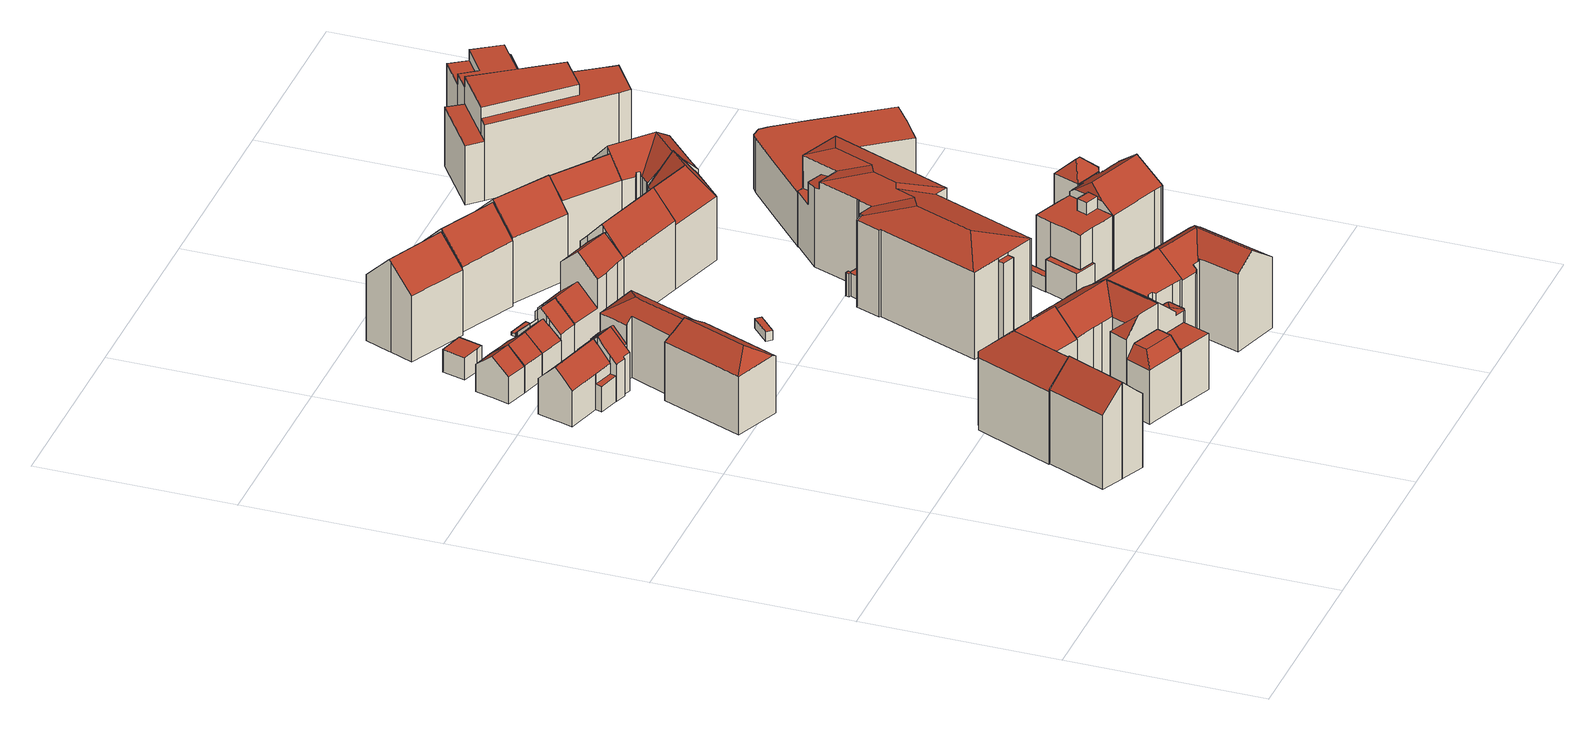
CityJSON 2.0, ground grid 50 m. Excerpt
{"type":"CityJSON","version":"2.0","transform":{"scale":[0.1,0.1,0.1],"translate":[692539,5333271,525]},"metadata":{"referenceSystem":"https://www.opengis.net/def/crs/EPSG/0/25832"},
"CityObjects":{
"building1":{"type":"Building","attributes":{"Gemeindeschluessel":"09162000","HoeheDach":"556.549","HoeheGrund":"530.590","Methode":"1000","NiedrigsteTraufeDesGebaeudes":"550.498","Geometrietyp2DReferenz":"3000","function":"31001_9998","roofType":"3100","measuredHeight":25.96,"storeysAboveGround":5},"geometry":[{"type":"MultiSurface","lod":"2","boundaries":[[[0,1,2,3,4,5]],[[6,7,8,9]],[[7,10,0,5,8]],[[11,2,1,12]],[[13,12,1,0,10]],[[9,8,5,4]],[[14,11,12,13,10,15]],[[11,14,15,6,9,4,3,2]],[[15,10,7,6]]],"semantics":{"surfaces":[{"type":"WallSurface"},{"type":"RoofSurface"},{"type":"GroundSurface"}],"values":[0,0,1,0,1,0,0,2,0]}}]},
"building2":{"type":"Building","attributes":{"Gemeindeschluessel":"09162000","HoeheDach":"555.993","HoeheGrund":"530.380","Methode":"1000","NiedrigsteTraufeDesGebaeudes":"549.804","Geometrietyp2DReferenz":"3000","function":"31001_9998","roofType":"3100","measuredHeight":25.61,"storeysAboveGround":5},"geometry":[{"type":"MultiSurface","lod":"2","boundaries":[[[16,17,18,19,20,21,22,23,24,25,26,27,28,29,30]],[[31,17,16,30,32,33]],[[34,35,31,33,36,37]],[[22,21,38,39,40,23]],[[41,42,43,28,27,26]],[[37,36,33,32,44,43,42]],[[40,45,46,25,24,23]],[[21,20,19,47,48,38]],[[39,49,37,42,41,46,45,40]],[[25,46,41,26]],[[44,32,30,29,28,43]],[[38,48,47,34,37,49,39]],[[18,17,31,35,34,47,19]]],"semantics":{"surfaces":[{"type":"GroundSurface"},{"type":"WallSurface"},{"type":"RoofSurface"}],"values":[0,1,2,1,1,2,1,1,2,1,1,2,1]}}]},
"building3":{"type":"Building","attributes":{"Gemeindeschluessel":"09162000","HoeheDach":"544.300","HoeheGrund":"530.040","Methode":"2000","NiedrigsteTraufeDesGebaeudes":"536.771","Geometrietyp2DReferenz":"3000","function":"31001_1000","roofType":"3100","measuredHeight":14.26,"storeysAboveGround":3},"geometry":[{"type":"MultiSurface","lod":"2","boundaries":[[[50,51,52,53,54,55]],[[55,54,56,57,58,59,60]],[[61,62,60,59,63,64,65,66]],[[67,68,69,70,50,55,60,62,61]],[[71,72,68,67,73,74]],[[75,57,56,76]],[[58,57,75,77,63,59]],[[78,79,72,71]],[[51,50,70,80]],[[73,67,61,66]],[[69,79,78,81,80,70]],[[79,69,68,72]],[[76,56,54,53]],[[81,78,71,74]],[[53,52,51,80,81,74,73,66,65,64,63,77,75,76]]],"semantics":{"surfaces":[{"type":"WallSurface"},{"type":"RoofSurface"},{"type":"GroundSurface"}],"values":[0,1,0,1,0,0,0,1,0,0,0,0,0,0,2]}}]},
"building4":{"type":"Building","attributes":{"Gemeindeschluessel":"09162000","HoeheDach":"549.820","HoeheGrund":"530.225","Methode":"2000","NiedrigsteTraufeDesGebaeudes":"545.627","Geometrietyp2DReferenz":"3000","function":"31001_1000","roofType":"3200","measuredHeight":19.59,"storeysAboveGround":5},"geometry":[{"type":"MultiSurface","lod":"2","boundaries":[[[82,83,84,85]],[[86,87,88,89]],[[85,84,90,91]],[[92,93,86,89,82,85,91]],[[94,95,96,97]],[[92,91,90,94,97]],[[93,92,97,96,98]],[[82,89,88,99,83]],[[95,99,88,87,98,96]],[[93,98,87,86]],[[94,90,84,83,99,95]]],"semantics":{"surfaces":[{"type":"WallSurface"},{"type":"GroundSurface"},{"type":"RoofSurface"}],"values":[0,0,0,1,2,0,0,0,2,0,2]}}]},
"building5":{"type":"Building","attributes":{"Gemeindeschluessel":"09162000","HoeheDach":"548.140","HoeheGrund":"530.400","Methode":"2000","NiedrigsteTraufeDesGebaeudes":"544.934","Geometrietyp2DReferenz":"3000","function":"31001_9998","roofType":"1000","measuredHeight":17.74},"geometry":[{"type":"MultiSurface","lod":"2","boundaries":[[[100,101,102,103,104,105,106,107]],[[102,101,108,109,110,103]],[[111,112,113,114,110]],[[108,101,100,107,115,116]],[[112,115,107,106,105,113]],[[109,108,116,111,110]],[[116,115,112,111]],[[110,114,113,105,104,103]]],"semantics":{"surfaces":[{"type":"GroundSurface"},{"type":"WallSurface"},{"type":"RoofSurface"}],"values":[0,1,2,1,1,2,2,1]}}]},
"building6":{"type":"Building","attributes":{"Gemeindeschluessel":"09162000","HoeheDach":"541.070","HoeheGrund":"530.020","Methode":"2000","NiedrigsteTraufeDesGebaeudes":"537.137","Geometrietyp2DReferenz":"3000","function":"31001_1000","roofType":"3100","measuredHeight":11.05,"storeysAboveGround":2},"geometry":[{"type":"MultiSurface","lod":"2","boundaries":[[[117,118,119,120,121,122]],[[122,121,123,124,125,126]],[[119,118,127,128,129,130,131,120]],[[117,122,126,132]],[[123,121,120,131,130,124]],[[118,117,132,127]],[[132,126,125,124,130,129,128,127]]],"semantics":{"surfaces":[{"type":"WallSurface"},{"type":"RoofSurface"},{"type":"GroundSurface"}],"values":[0,1,2,1,0,0,0]}}]},
"building7":{"type":"Building","attributes":{"Gemeindeschluessel":"09162000","HoeheDach":"545.182","HoeheGrund":"530.040","Methode":"1000","NiedrigsteTraufeDesGebaeudes":"539.840","Geometrietyp2DReferenz":"3000","function":"31001_1000","roofType":"3100","measuredHeight":15.14,"storeysAboveGround":3},"geometry":[{"type":"MultiSurface","lod":"2","boundaries":[[[133,134,135,136,137,138,139,140,141,142,143]],[[137,144,145,146,147,138]],[[51,148,54,53]],[[81,142,141,80]],[[138,147,149,150,54,148,139]],[[141,140,139,148,51,151,152,80]],[[153,136,135,154]],[[155,143,142,81]],[[53,54,150,76]],[[156,157,134,133,143,155]],[[146,145,144,153,154,157,156,155,81,80,152,151,51,53,76,158]],[[158,149,147,146]],[[154,135,134,157]],[[144,137,136,153]],[[76,150,149,158]]],"semantics":{"surfaces":[{"type":"RoofSurface"},{"type":"WallSurface"},{"type":"GroundSurface"}],"values":[0,1,1,1,0,1,1,1,1,1,2,1,1,1,1]}}]},
"building8":{"type":"Building","attributes":{"Gemeindeschluessel":"09162000","HoeheDach":"541.070","HoeheGrund":"530.030","Methode":"2000","NiedrigsteTraufeDesGebaeudes":"537.039","Geometrietyp2DReferenz":"3000","function":"31001_1000","roofType":"3100","measuredHeight":11.04,"storeysAboveGround":2},"geometry":[{"type":"MultiSurface","lod":"2","boundaries":[[[159,160,161,162]],[[163,164,122,121,120,119,165,118]],[[166,167,168,169,170,171,121,122]],[[172,173,174,175,159,162,176,118,165,119,120,177,178]],[[179,161,160,166,122,164,163]],[[171,170,178,177,120,121]],[[173,168,167,174]],[[173,172,178,170,169,168]],[[160,159,175,174,167,166]],[[176,162,161,179,163,118]]],"semantics":{"surfaces":[{"type":"WallSurface"},{"type":"RoofSurface"},{"type":"GroundSurface"}],"values":[0,0,1,2,1,0,0,0,0,0]}}]},
"building9":{"type":"Building","attributes":{"Gemeindeschluessel":"09162000","HoeheDach":"545.577","HoeheGrund":"530.600","Methode":"1000","NiedrigsteTraufeDesGebaeudes":"545.577","Geometrietyp2DReferenz":"3000","function":"31001_9998","roofType":"1000","measuredHeight":14.98},"geometry":[{"type":"MultiSurface","lod":"2","boundaries":[[[180,181,182,183,184]],[[185,186,187,188,189]],[[188,181,180,189]],[[189,180,184,185]],[[187,182,181,188]],[[185,184,183,186]],[[186,183,182,187]]],"semantics":{"surfaces":[{"type":"RoofSurface"},{"type":"GroundSurface"},{"type":"WallSurface"}],"values":[0,1,2,2,2,2,2]}}]},
"building10":{"type":"Building","attributes":{"Gemeindeschluessel":"09162000","HoeheDach":"554.992","HoeheGrund":"530.260","Methode":"2000","NiedrigsteTraufeDesGebaeudes":"550.199","Geometrietyp2DReferenz":"3000","function":"31001_9998","roofType":"3100","measuredHeight":24.73,"storeysAboveGround":5},"geometry":[{"type":"MultiSurface","lod":"2","boundaries":[[[190,191,192,193,194,195]],[[196,197,198,199,200,201,202,203,204,205,206,207,208,209,210,211,191,190,195,212,213,214,215,216,217,218,219,220,221]],[[211,210,222,223,192,191]],[[221,224,225,196]],[[226,227,228,229,230,231,232,233]],[[234,235,236,237,225,224,238,239,240,241,242,243,244,245]],[[194,193,192,223,222,246,237,236,235,234,245,247]],[[195,194,247,212]],[[200,199,198,197,196,225,237,248,249,250]],[[226,233,251]],[[232,231,208,207,206,233]],[[204,203,202,201,229,228,227,226,251,205]],[[239,238,224,221,220,219,218,240]],[[241,240,218,217,216,242]],[[215,243,242,216]],[[205,251,233,206]],[[214,244,243,215]],[[247,245,244,214,213,212]],[[229,250,249,248,237,246,230]],[[200,250,229,201]],[[231,230,246,222,210,209,208]]],"semantics":{"surfaces":[{"type":"WallSurface"},{"type":"GroundSurface"},{"type":"RoofSurface"}],"values":[0,1,0,0,2,2,2,0,0,2,0,0,0,0,0,0,0,0,2,0,0]}}]},
"building11":{"type":"Building","attributes":{"Gemeindeschluessel":"09162000","HoeheDach":"541.070","HoeheGrund":"529.970","Methode":"2000","NiedrigsteTraufeDesGebaeudes":"537.103","Geometrietyp2DReferenz":"3000","function":"31001_9998","roofType":"3100","measuredHeight":11.1,"storeysAboveGround":2},"geometry":[{"type":"MultiSurface","lod":"2","boundaries":[[[252,253,254,255,167,166]],[[256,257,258,259,253,252]],[[162,161,160,159]],[[257,256,260,261]],[[258,257,261,262,162,159,175,174,173,263,259]],[[263,254,253,259]],[[264,260,256,252,166,160,161]],[[174,167,255,173]],[[173,255,254,263]],[[262,264,161,162]],[[261,260,264,262]],[[160,166,167,174,175,159]]],"semantics":{"surfaces":[{"type":"RoofSurface"},{"type":"WallSurface"},{"type":"GroundSurface"}],"values":[0,1,1,1,2,1,0,1,1,1,1,1]}}]},
"building12":{"type":"Building","attributes":{"Gemeindeschluessel":"09162000","HoeheDach":"548.770","HoeheGrund":"529.950","Methode":"2000","NiedrigsteTraufeDesGebaeudes":"540.095","Geometrietyp2DReferenz":"3000","function":"31001_1000","roofType":"3200","measuredHeight":18.82,"storeysAboveGround":5},"geometry":[{"type":"MultiSurface","lod":"2","boundaries":[[[265,266,267,268]],[[269,270,271,272]],[[144,273,274,146]],[[271,270,275,276,277,278,279]],[[280,272,271,279,266,265]],[[281,282,283,284,285,273,144]],[[286,276,287,288,289,290,291,292,293]],[[267,294,295,296,297,268]],[[266,279,278,277,286,293,298,284,283,295,294,267]],[[277,276,286]],[[274,299,300,158,301,146]],[[158,300,291,290]],[[269,302,287,276,275,270]],[[296,295,283,282]],[[303,292,291,300,299]],[[284,298,293,292,303,285]],[[285,303,299,274,273]],[[302,269,272,280,265,268,297,296,282,281,144,146,301,158,290,289,288,287]]],"semantics":{"surfaces":[{"type":"WallSurface"},{"type":"RoofSurface"},{"type":"GroundSurface"}],"values":[0,0,0,1,0,0,0,0,1,1,0,0,0,0,1,0,1,2]}}]},
"building13":{"type":"Building","attributes":{"Gemeindeschluessel":"09162000","HoeheDach":"540.515","HoeheGrund":"529.990","Methode":"1000","NiedrigsteTraufeDesGebaeudes":"536.098","Geometrietyp2DReferenz":"3000","function":"31001_2000","roofType":"2100","measuredHeight":10.53},"geometry":[{"type":"MultiSurface","lod":"2","boundaries":[[[304,305,306,307,308,309]],[[263,310,311,312,313,259]],[[263,309,308,310]],[[311,307,306,312]],[[259,304,309,263]],[[310,308,307,311]],[[312,306,305,313]],[[313,305,304,259]]],"semantics":{"surfaces":[{"type":"RoofSurface"},{"type":"GroundSurface"},{"type":"WallSurface"}],"values":[0,1,2,2,2,2,2,2]}}]},
"building14":{"type":"Building","attributes":{"Gemeindeschluessel":"09162000","HoeheDach":"543.777","HoeheGrund":"529.850","Methode":"2000","NiedrigsteTraufeDesGebaeudes":"538.642","Geometrietyp2DReferenz":"3000","function":"31001_1000","roofType":"3100","measuredHeight":13.93,"storeysAboveGround":3},"geometry":[{"type":"MultiSurface","lod":"2","boundaries":[[[314,315,316,317,318,319]],[[320,321,316,315]],[[322,323,320,315,314,319,324,325,326,327,328,329,330]],[[325,331,332,326]],[[332,333,334,328,327,326]],[[323,335,321,320]],[[336,334,333]],[[317,316,321,335,337,333,332,331,338,318]],[[328,334,336,329]],[[318,338,331,325,324,319]],[[335,323,322,330,339,337]],[[337,339,336,333]],[[339,330,329,336]]],"semantics":{"surfaces":[{"type":"WallSurface"},{"type":"GroundSurface"},{"type":"RoofSurface"}],"values":[0,0,1,0,0,0,2,2,0,0,0,2,0]}}]},
"building15":{"type":"Building","attributes":{"Gemeindeschluessel":"09162000","HoeheDach":"531.803","HoeheGrund":"525.803","Methode":"3220","NiedrigsteTraufeDesGebaeudes":"531.803","Geometrietyp2DReferenz":"3000","function":"31001_2000","roofType":"9999","measuredHeight":6},"geometry":[{"type":"MultiSurface","lod":"2","boundaries":[[[340,341,342,343]],[[344,341,340,345,346]],[[341,344,347,342]],[[345,340,343,348]],[[344,346,349,347]],[[346,345,348,349]],[[349,348,343,342,347]]],"semantics":{"surfaces":[{"type":"WallSurface"},{"type":"RoofSurface"},{"type":"GroundSurface"}],"values":[0,1,0,0,0,0,2]}}]},
"building16":{"type":"Building","attributes":{"Gemeindeschluessel":"09162000","HoeheDach":"555.292","HoeheGrund":"530.180","Methode":"2000","NiedrigsteTraufeDesGebaeudes":"548.618","Geometrietyp2DReferenz":"3000","function":"31001_9998","roofType":"3100","measuredHeight":25.11,"storeysAboveGround":5},"geometry":[{"type":"MultiSurface","lod":"2","boundaries":[[[350,351,352,353]],[[354,355,356,357]],[[358,359,360,361]],[[362,363,364,365]],[[366,367,368,369]],[[370,371,372,373,369,368]],[[374,375,376,377,378]],[[364,363,351,350,379,380,381,371,370,382]],[[383,384,385,386]],[[387,380,379,388]],[[373,372,358,361]],[[385,384,389,390,391,392]],[[366,386,385,392,393,367]],[[383,394,395,389,384]],[[387,396,397,381,380]],[[387,388,353,352,362,365,357,356,375,374,394,383,386,366,369,373,361,360,398,396]],[[398,399,397,396]],[[374,378,395,394]],[[352,351,363,362]],[[388,379,350,353]],[[389,395,378,377,390]],[[358,372,371,381,397,399,359]],[[364,382,354,357,365]],[[400,355,354,382,370,368,367,393]],[[360,359,399,398]],[[375,356,355,400,401,376]],[[390,377,376,401,391]],[[400,393,392,391,401]]],"semantics":{"surfaces":[{"type":"WallSurface"},{"type":"RoofSurface"},{"type":"GroundSurface"}],"values":[0,0,0,0,0,0,0,1,0,0,0,1,0,0,0,2,0,0,0,0,1,1,0,1,0,0,1,0]}}]},
"building17":{"type":"Building","attributes":{"Gemeindeschluessel":"09162000","HoeheDach":"529.850","HoeheGrund":"529.062","Methode":"2000","NiedrigsteTraufeDesGebaeudes":"529.850","Geometrietyp2DReferenz":"3000","function":"31001_2000","roofType":"1000","measuredHeight":0.788},"geometry":[{"type":"MultiSurface","lod":"2","boundaries":[[[402,403,404,405]],[[406,407,408,409]],[[409,402,405,410,406]],[[403,402,409,408]],[[405,404,411,410]],[[403,408,407,411,404]],[[410,411,407,406]]],"semantics":{"surfaces":[{"type":"WallSurface"},{"type":"GroundSurface"},{"type":"RoofSurface"}],"values":[0,0,1,0,0,2,0]}}]},
"building18":{"type":"Building","attributes":{"Gemeindeschluessel":"09162000","HoeheDach":"551.830","HoeheGrund":"529.720","Methode":"2000","NiedrigsteTraufeDesGebaeudes":"538.779","Geometrietyp2DReferenz":"3000","function":"31001_1000","roofType":"3100","measuredHeight":22.11,"storeysAboveGround":6},"geometry":[{"type":"MultiSurface","lod":"2","boundaries":[[[412,413,414,415,416,417,418,419,420,421,422,423,424,425,426,427,428,429,430,431,432]],[[433,434,435,428,427,426]],[[436,437,438,439,440,441]],[[431,442,443,432]],[[420,444,445,421]],[[418,417,446,436,441,447,419]],[[416,448,446,417]],[[414,449,450,415]],[[445,451,452,423,422,421]],[[449,414,413,412,453,454]],[[432,443,453,412]],[[425,424,455,456,433,426]],[[454,453,443,442,438,437]],[[428,435,457,429]],[[439,438,442,431,430,429,457]],[[446,448,450,449,454,437,436]],[[415,450,448,416]],[[419,447,444,420]],[[423,452,455,424]],[[440,439,457,435,434,433,456,455,452,451]],[[441,440,451,445,444,447]]],"semantics":{"surfaces":[{"type":"GroundSurface"},{"type":"WallSurface"},{"type":"RoofSurface"}],"values":[0,1,1,1,1,1,1,1,1,1,1,1,2,1,1,2,1,1,1,2,2]}}]},
"building19":{"type":"Building","attributes":{"Gemeindeschluessel":"09162000","HoeheDach":"532.720","HoeheGrund":"530.150","Methode":"3100","NiedrigsteTraufeDesGebaeudes":"532.720","Geometrietyp2DReferenz":"3000","function":"31001_2000","roofType":"1000","measuredHeight":2.57},"geometry":[{"type":"MultiSurface","lod":"2","boundaries":[[[458,459,460,461]],[[459,462,463,460]],[[461,460,463,464]],[[462,465,464,463]],[[465,458,461,464]],[[465,462,459,458]]],"semantics":{"surfaces":[{"type":"WallSurface"},{"type":"GroundSurface"},{"type":"RoofSurface"}],"values":[0,0,1,0,0,2]}}]},
"building20":{"type":"Building","attributes":{"Gemeindeschluessel":"09162000","HoeheDach":"549.935","HoeheGrund":"525.200","Methode":"1000","NiedrigsteTraufeDesGebaeudes":"542.814","Geometrietyp2DReferenz":"3000","function":"31001_1000","roofType":"3100","measuredHeight":24.73,"storeysAboveGround":5},"geometry":[{"type":"MultiSurface","lod":"2","boundaries":[[[466,467,468,469,470,471]],[[470,469,472,473,474,475]],[[476,477,478,479,480,481]],[[482,467,466,483]],[[483,466,471,484]],[[467,482,485,486,478,477,487,468]],[[486,485,482,483,484,475,474,473,480,479,478]],[[473,472,481,480]],[[484,471,470,475]],[[468,487,477,476,481,472,469]]],"semantics":{"surfaces":[{"type":"RoofSurface"},{"type":"WallSurface"},{"type":"GroundSurface"}],"values":[0,1,1,1,1,1,2,1,1,0]}}]},
"building21":{"type":"Building","attributes":{"Gemeindeschluessel":"09162000","HoeheDach":"554.817","HoeheGrund":"530.210","Methode":"1000","NiedrigsteTraufeDesGebaeudes":"549.183","Geometrietyp2DReferenz":"3000","function":"31001_9998","roofType":"3100","measuredHeight":24.61,"storeysAboveGround":5},"geometry":[{"type":"MultiSurface","lod":"2","boundaries":[[[488,489,490,387]],[[491,492,493,494,495,496,497]],[[490,498,499,396,500,387]],[[501,502,503,504,505,506,507,508,509,488,387,500,396,510,511,512,513,514]],[[515,513,512,511,516,517]],[[518,516,511,510,396,499]],[[508,519,520,509]],[[503,502,521,491,497,504]],[[497,496,495,506,505,504]],[[513,515,522,514]],[[507,506,495,494,519,508]],[[489,520,519,494,493,523,498,490]],[[488,509,520,489]],[[523,493,517,516,518,499,498]],[[502,501,514,522,524,521]],[[521,524,522,515,517,493,492,491]]],"semantics":{"surfaces":[{"type":"WallSurface"},{"type":"RoofSurface"},{"type":"GroundSurface"}],"values":[0,1,0,2,0,0,0,0,0,0,0,1,0,1,0,1]}}]},
"building22":{"type":"Building","attributes":{"Gemeindeschluessel":"09162000","HoeheDach":"550.740","HoeheGrund":"526.070","Methode":"1000","NiedrigsteTraufeDesGebaeudes":"543.568","Geometrietyp2DReferenz":"3000","function":"31001_1000","roofType":"3100","measuredHeight":24.67,"storeysAboveGround":5},"geometry":[{"type":"MultiSurface","lod":"2","boundaries":[[[525,526,527,528,529,530]],[[529,528,531,532,533,534]],[[535,526,525,536]],[[537,530,529,534]],[[536,525,530,537]],[[538,539,540,541,532,531]],[[542,543,535,536,537,534,533,532,541,540]],[[527,544,539,538,531,528]],[[526,535,543,542,540,539,544,527]]],"semantics":{"surfaces":[{"type":"RoofSurface"},{"type":"WallSurface"},{"type":"GroundSurface"}],"values":[0,1,1,1,1,1,2,0,1]}}]},
"building23":{"type":"Building","attributes":{"Gemeindeschluessel":"09162000","HoeheDach":"553.740","HoeheGrund":"528.530","Methode":"1000","NiedrigsteTraufeDesGebaeudes":"546.911","Geometrietyp2DReferenz":"3000","function":"31001_1000","roofType":"3100","measuredHeight":25.21,"storeysAboveGround":5},"geometry":[{"type":"MultiSurface","lod":"2","boundaries":[[[545,546,547,548,549,550]],[[551,552,553,554]],[[546,553,552,555,547]],[[556,545,550,557]],[[558,556,557,559,560,561,562,551,554]],[[545,556,558,554,553,546]],[[557,550,549,559]],[[559,549,548,560]],[[548,547,555,562,561,560]],[[562,555,552,551]]],"semantics":{"surfaces":[{"type":"RoofSurface"},{"type":"WallSurface"},{"type":"GroundSurface"}],"values":[0,1,0,1,2,1,1,1,1,1]}}]},
"building24":{"type":"Building","attributes":{"Gemeindeschluessel":"09162000","HoeheDach":"538.705","HoeheGrund":"530.120","Methode":"1000","NiedrigsteTraufeDesGebaeudes":"538.705","Geometrietyp2DReferenz":"3000","function":"31001_9998","roofType":"1000","measuredHeight":8.59},"geometry":[{"type":"MultiSurface","lod":"2","boundaries":[[[563,564,565,566]],[[567,568,569,570,571,572]],[[569,568,573,574]],[[566,565,575,576]],[[576,575,572,571]],[[574,577,563,566,576,571,570,569]],[[578,573,568,567,572,575,565,564]],[[577,574,573,578,564,563]]],"semantics":{"surfaces":[{"type":"WallSurface"},{"type":"GroundSurface"},{"type":"RoofSurface"}],"values":[0,0,0,0,0,1,2,0]}}]},
"building25":{"type":"Building","attributes":{"name":"Maria-Theresia-Gymnasium München","Gemeindeschluessel":"09162000","HoeheDach":"555.970","HoeheGrund":"529.751","Methode":"2000","NiedrigsteTraufeDesGebaeudes":"536.019","Geometrietyp2DReferenz":"3000","function":"31001_3020","roofType":"3200","measuredHeight":26.22,"storeysAboveGround":5},"geometry":[{"type":"MultiSurface","lod":"2","boundaries":[[[579,580,581,582,583]],[[584,585,586]],[[587,588,584,586,589]],[[590,591,592,589,586,585,593,594]],[[595,596,597,598,599,600,601,602]],[[603,604,596,605,606]],[[607,608,609,610,611,612]],[[613,614,609,608]],[[615,616,614,613]],[[617,618,619,620]],[[621,592,591,622,623]],[[624,610,609,614,616,625,626,627,628,629]],[[606,605,630,631]],[[632,633,634,635,636,637,612,611,638]],[[624,638,611,610]],[[639,640,587,641]],[[607,612,637,642]],[[581,580,594,593]],[[599,643,633,632,644,600]],[[645,646,647,648]],[[649,650,620,619]],[[644,632,638,651,647,646,652,653]],[[650,649,654,655]],[[629,651,638,624]],[[656,595,602,657]],[[658,597,596,604]],[[659,626,625,660]],[[650,655,601,600,644,653,617,620]],[[661,652,646,645]],[[579,583,662,663]],[[656,664,631,630,595]],[[660,625,616,615]],[[587,589,592,621,665,641]],[[581,593,585,584,588,635,634,582]],[[666,642,637,636,640,639,667]],[[668,627,626,659]],[[669,666,667,670,623,622]],[[671,648,647,651,629,628]],[[603,606,631,664]],[[669,622,591,590]],[[672,663,662,643,599,598]],[[641,665,670,667,639]],[[654,657,602,601,655]],[[623,670,665,621]],[[580,579,663,672,658,604,603,664,656,657,654,649,619,618,661,645,648,671,668,659,660,615,613,608,607,642,666,669,590,594]],[[635,588,587,640,636]],[[605,596,595,630]],[[672,598,597,658]],[[661,618,617,653,652]],[[671,628,627,668]],[[643,662,583,582,634,633]]],"semantics":{"surfaces":[{"type":"WallSurface"},{"type":"RoofSurface"},{"type":"GroundSurface"}],"values":[0,1,1,0,1,0,0,0,0,0,1,1,1,1,0,0,0,0,1,0,0,1,0,0,0,0,0,1,0,0,0,0,0,1,0,0,0,0,0,0,0,1,0,0,2,1,0,0,0,0,1]}}]},
"building26":{"type":"Building","attributes":{"Gemeindeschluessel":"09162000","HoeheDach":"533.997","HoeheGrund":"530.040","Methode":"1000","NiedrigsteTraufeDesGebaeudes":"533.997","Geometrietyp2DReferenz":"3000","function":"51009_1610","roofType":"1000","measuredHeight":3.96},"geometry":[{"type":"MultiSurface","lod":"2","boundaries":[[[673,674,675,676]],[[677,678,675,674,679]],[[680,679,674,673]],[[680,673,676,681,682]],[[682,677,679,680]],[[676,675,678,681]],[[681,678,677,682]]],"semantics":{"surfaces":[{"type":"WallSurface"},{"type":"RoofSurface"},{"type":"GroundSurface"}],"values":[0,1,0,2,0,0,0]}}]},
"building27":{"type":"Building","attributes":{"Gemeindeschluessel":"09162000","HoeheDach":"551.171","HoeheGrund":"529.930","Methode":"2000","NiedrigsteTraufeDesGebaeudes":"548.037","Geometrietyp2DReferenz":"3000","function":"31001_9998","roofType":"1000","measuredHeight":21.24,"storeysAboveGround":5},"geometry":[{"type":"MultiSurface","lod":"2","boundaries":[[[683,684,685,686,687,688,689,690,691,692,693,694,695,696,697,698,699,700]],[[688,701,702,689]],[[703,704,685,684,683,705]],[[689,702,706,690]],[[707,693,692,708]],[[709,687,686,710]],[[690,706,711,691]],[[701,711,706,702]],[[688,687,709,712,713,708,692,691,711,701]],[[710,686,685,704]],[[713,712,709,710,704,703,705,714,715,716,717,718,719,720,707,708]],[[720,694,693,707]],[[700,699,698,697,717,716,715,714]],[[705,683,700,714]],[[695,694,720,719,718,696]],[[717,697,696,718]]],"semantics":{"surfaces":[{"type":"RoofSurface"},{"type":"WallSurface"},{"type":"GroundSurface"}],"values":[0,1,1,1,1,1,1,0,1,1,2,1,1,1,1,1]}}]},
"building28":{"type":"Building","attributes":{"Gemeindeschluessel":"09162000","HoeheDach":"551.549","HoeheGrund":"526.770","Methode":"1000","NiedrigsteTraufeDesGebaeudes":"544.458","Geometrietyp2DReferenz":"3000","function":"31001_1000","roofType":"3100","measuredHeight":24.78,"storeysAboveGround":5},"geometry":[{"type":"MultiSurface","lod":"2","boundaries":[[[721,722,723,724,725,726]],[[727,728,729,730]],[[731,732,733,734,735,723,722]],[[730,729,736,737]],[[738,739,740,727,730,737,741,726,725,724,742,743]],[[735,734,743,742,724,723]],[[741,744,721,726]],[[736,729,728,731,722,721,744]],[[728,727,740,739,732,731]],[[737,736,744,741]],[[739,738,743,734,733,732]]],"semantics":{"surfaces":[{"type":"WallSurface"},{"type":"RoofSurface"},{"type":"GroundSurface"}],"values":[0,0,1,0,2,0,0,1,0,0,0]}}]},
"building29":{"type":"Building","attributes":{"Gemeindeschluessel":"09162000","HoeheDach":"553.740","HoeheGrund":"528.571","Methode":"2000","NiedrigsteTraufeDesGebaeudes":"545.632","Geometrietyp2DReferenz":"3000","function":"31001_1000","roofType":"3100","measuredHeight":25.17,"storeysAboveGround":5},"geometry":[{"type":"MultiSurface","lod":"2","boundaries":[[[745,746,747,748,749]],[[750,751,752,546,753]],[[754,748,747,753,546]],[[755,756,757,758]],[[750,753,747,746]],[[757,754,546,752]],[[757,756,759,754]],[[755,745,749,759,756]],[[754,759,749,748]],[[750,746,745,755,758,751]],[[758,757,752,751]]],"semantics":{"surfaces":[{"type":"WallSurface"},{"type":"RoofSurface"},{"type":"GroundSurface"}],"values":[0,0,1,0,0,1,1,0,1,2,0]}}]},
"building30":{"type":"Building","attributes":{"Gemeindeschluessel":"09162000","HoeheDach":"551.464","HoeheGrund":"527.550","Methode":"2000","NiedrigsteTraufeDesGebaeudes":"544.392","Geometrietyp2DReferenz":"3000","function":"31001_1000","roofType":"3100","measuredHeight":23.91,"storeysAboveGround":5},"geometry":[{"type":"MultiSurface","lod":"2","boundaries":[[[760,761,762,763,764,765]],[[766,767,768,769]],[[770,771,772,766,769,773,774,764,763,762]],[[774,775,765,764]],[[767,766,772,771,776,777]],[[778,779,775,774,773]],[[771,770,762,761,780,776]],[[777,776,780,761,760,765,775,779]],[[769,768,778,773]],[[767,777,779,778,768]]],"semantics":{"surfaces":[{"type":"WallSurface"},{"type":"GroundSurface"},{"type":"RoofSurface"}],"values":[0,0,1,0,0,0,0,2,0,2]}}]},
"building31":{"type":"Building","attributes":{"Gemeindeschluessel":"09162000","HoeheDach":"553.440","HoeheGrund":"529.910","Methode":"2000","NiedrigsteTraufeDesGebaeudes":"547.808","Geometrietyp2DReferenz":"3000","function":"31001_1000","roofType":"3300","measuredHeight":23.53,"storeysAboveGround":5},"geometry":[{"type":"MultiSurface","lod":"2","boundaries":[[[781,782,783,784,785,786,787,788,789]],[[790,791,792,793,794,795,796,797]],[[798,799,800,801,802,709]],[[803,804,805,806,807,808,809,810,786,785]],[[811,812,813,814]],[[815,816,817,818,819,820]],[[821,822,823,824,825,826,827,828]],[[829,830,781,789]],[[831,832,804,803]],[[833,834,835,836]],[[837,838,839,815,820,840,841,842,843]],[[844,845,800,799]],[[831,803,785,784]],[[840,820,819,818,806,805,804,832]],[[846,842,841,847,783,782]],[[837,843,848,849]],[[814,813,834,833]],[[708,850,812,811]],[[817,816,815,839,838,837,849,851,852,853,854,855,794,793,792,791,856,823,822,821,828,709,802,801,857,708,811,814,833,836,829,789,788,787,786,810,809,808,807]],[[836,835,830,829]],[[855,858,795,794]],[[797,796,795,858,859,860,861,862,848,843,842,846,782,781,830,835,834,813,812,850,845,844]],[[791,790,863,856]],[[800,845,850,708,857,801]],[[807,806,818,817]],[[859,854,853,860]],[[828,827,798,709]],[[856,863,824,823]],[[827,826,825,824,863,790,797,844,799,798]],[[847,841,840,832,831,784,783]],[[849,848,862,851]],[[853,852,851,862,861,860]],[[854,859,858,855]]],"semantics":{"surfaces":[{"type":"WallSurface"},{"type":"RoofSurface"},{"type":"GroundSurface"}],"values":[0,0,0,0,0,0,0,0,1,0,0,1,1,1,0,0,0,0,2,0,0,1,0,0,0,0,0,0,1,1,0,0,0]}}]},
"building32":{"type":"Building","attributes":{"Gemeindeschluessel":"09162000","HoeheDach":"552.990","HoeheGrund":"528.179","Methode":"2000","NiedrigsteTraufeDesGebaeudes":"546.485","Geometrietyp2DReferenz":"3000","function":"31001_9998","roofType":"3100","measuredHeight":24.81},"geometry":[{"type":"MultiSurface","lod":"2","boundaries":[[[864,865,767,866]],[[866,767,867,868]],[[869,870,865,864]],[[871,872,867,767,865,870,873,874]],[[875,876,877,878]],[[879,868,867,872,880]],[[870,869,881,873]],[[882,883,884,885,886,871]],[[875,887,883,882,876]],[[888,889,879,880]],[[890,885,884,891]],[[890,891,887,875,878,892,881,869,864,866,868,879,889]],[[881,892,893,874,873]],[[871,886,888,880,872]],[[893,892,878,877]],[[882,871,874,893,877,876]],[[891,884,883,887]],[[885,890,889,888,886]]],"semantics":{"surfaces":[{"type":"WallSurface"},{"type":"RoofSurface"},{"type":"GroundSurface"}],"values":[0,0,0,1,0,0,0,1,0,0,0,2,0,1,0,1,0,0]}}]},
"building33":{"type":"Building","attributes":{"Gemeindeschluessel":"09162000","HoeheDach":"543.883","HoeheGrund":"529.400","Methode":"1000","NiedrigsteTraufeDesGebaeudes":"543.883","Geometrietyp2DReferenz":"3000","function":"31001_9998","roofType":"1000","measuredHeight":14.48,"storeysAboveGround":4},"geometry":[{"type":"MultiSurface","lod":"2","boundaries":[[[894,895,896,897]],[[898,899,895,894]],[[900,901,902,903,904,905,906,907]],[[908,909,910,906,905,904,903,911,912,913,914,915,896,895,899,916,917,918]],[[919,909,908,920]],[[921,916,899,898]],[[922,913,912,923]],[[924,910,909,919]],[[914,913,922,925,926,915]],[[923,927,902,901,900,907,924,919,920,928,929,921,898,894,897,926,925,922]],[[902,927,923,912,911,903]],[[924,907,906,910]],[[897,896,915,926]],[[918,917,916,921,929,928]],[[920,908,918,928]]],"semantics":{"surfaces":[{"type":"WallSurface"},{"type":"RoofSurface"},{"type":"GroundSurface"}],"values":[0,0,0,1,0,0,0,0,0,2,0,0,0,0,0]}}]},
"building34":{"type":"Building","attributes":{"Gemeindeschluessel":"09162000","HoeheDach":"550.830","HoeheGrund":"527.627","Methode":"2000","NiedrigsteTraufeDesGebaeudes":"543.430","Geometrietyp2DReferenz":"3000","function":"31001_1000","roofType":"1000","measuredHeight":23.2,"storeysAboveGround":7},"geometry":[{"type":"MultiSurface","lod":"2","boundaries":[[[930,931,932,933]],[[934,935,936,937]],[[938,939,940,941]],[[942,943,944,945,946]],[[947,940,939,948,949]],[[950,947,951,931,930,952]],[[949,953,954,951,947]],[[933,932,955,956]],[[957,948,939,938]],[[945,944,956,958]],[[958,956,955,959,960,961]],[[932,931,951,954,959,955]],[[946,945,935,934]],[[941,940,947,950]],[[962,961,960,963,964,965]],[[966,967,968,969]],[[969,968,970,971]],[[965,964,972,973]],[[964,963,974,975]],[[975,974,976,977]],[[943,970,968,967,930,933,956,944]],[[975,977,972,964]],[[953,978,976,974,963,960]],[[941,950,952,966,969,971,942,946,934,937,962,965,973,979,957,938]],[[971,970,943,942]],[[945,958,961,936,935]],[[948,978,953,949]],[[952,930,967,966]],[[937,936,961,962]],[[960,959,954,953]],[[977,976,978,948,957,979,973,972]]],"semantics":{"surfaces":[{"type":"WallSurface"},{"type":"RoofSurface"},{"type":"GroundSurface"}],"values":[0,0,0,0,1,0,0,0,0,0,0,1,0,0,0,0,0,0,0,0,1,1,1,2,0,1,0,0,0,0,0]}}]}
},
"vertices":[
[273,260,315],[334,235,255],[334,235,56],[273,260,56],[212,286,56],[212,286,255],[205,107,56],[205,107,314],[147,133,255],[147,133,56],[207,107,315],[267,80,56],[267,80,255],[252,87,270],[252,87,56],[207,107,56],
[473,365,54],[448,303,54],[378,332,54],[377,332,54],[376,331,54],[334,235,54],[274,260,54],[212,286,54],[252,381,54],[298,488,54],[306,491,54],[310,493,54],[322,498,54],[430,455,54],[497,428,54],[448,303,248],[497,428,248],[473,365,310],[377,332,248],[378,332,248],[404,393,310],[341,418,310],[334,235,250],[274,260,310],[212,286,248],[306,491,254],[310,493,257],[322,498,248],[430,455,248],[252,381,248],[298,488,248],[377,332,249],[376,331,249],[315,356,310],
[159,1364,184],[159,1364,50],[162,1373,50],[163,1376,50],[163,1376,190],[162,1373,193],[176,1417,146],[113,1436,146],[32,1459,146],[30,1460,146],[17,1415,193],[4,1369,145],[13,1399,177],[30,1460,50],[17,1415,50],[13,1399,50],[4,1369,50],[93,1344,146],[93,1344,145],[147,1328,145],[147,1328,146],[87,1327,118],[93,1344,118],[93,1344,50],[87,1327,50],[113,1436,50],[176,1417,50],[32,1459,50],[142,1312,118],[147,1328,118],[147,1328,50],[142,1312,50],
[247,1175,52],[247,1175,240],[295,1153,206],[295,1153,52],[202,1196,52],[202,1196,224],[234,1181,247],[234,1181,52],[214,950,206],[214,950,52],[97,998,52],[180,1207,52],[203,954,213],[168,1012,248],[97,999,209],[97,998,207],[180,1207,209],[236,1180,248],
[564,118,54],[553,90,54],[476,120,54],[453,129,54],[464,157,54],[479,194,54],[502,185,54],[579,155,54],[553,90,199],[476,120,199],[453,129,199],[487,148,231],[502,185,231],[479,194,200],[464,157,200],[579,155,231],[564,118,231],
[106,1521,121],[106,1521,50],[121,1566,50],[136,1611,50],[136,1611,122],[121,1566,161],[76,1628,122],[75,1628,122],[64,1591,154],[62,1583,161],[49,1539,50],[62,1583,50],[64,1591,50],[75,1628,50],[76,1628,50],[49,1539,122],
[143,1310,149],[171,1301,149],[173,1305,152],[196,1298,153],[204,1326,180],[210,1349,202],[159,1363,202],[153,1345,183],[147,1328,167],[142,1312,151],[142,1310,149],[204,1326,50],[210,1349,50],[211,1352,50],[211,1352,199],[159,1364,201],[224,1403,148],[176,1417,148],[159,1363,50],[153,1345,50],[196,1298,50],[173,1305,50],[142,1310,50],[143,1310,50],[171,1301,50],[224,1403,50],
[182,1535,50],[182,1535,151],[172,1502,122],[172,1502,50],[106,1521,122],[113,1540,138],[113,1540,50],[185,1547,161],[186,1549,159],[190,1564,146],[198,1593,121],[199,1594,120],[168,1602,121],[198,1593,50],[190,1564,50],[186,1549,50],[185,1547,50],[107,1521,50],[168,1602,50],[199,1594,50],[107,1521,122],
[638,52,206],[664,122,206],[579,155,206],[553,90,206],[551,87,206],[551,87,56],[553,90,56],[579,155,56],[664,122,56],[638,52,56],
[513,277,53],[526,272,53],[526,272,253],[513,277,253],[502,282,253],[502,282,53],[637,301,53],[637,300,53],[612,237,53],[598,202,53],[590,182,53],[579,155,53],[528,175,53],[514,180,53],[513,180,53],[479,194,53],[498,241,53],[532,227,53],[546,222,53],[547,222,53],[561,258,53],[547,264,53],[448,303,53],[472,365,53],[497,428,53],[520,419,53],[552,406,53],[562,402,53],[576,396,53],[596,388,53],[611,383,53],[661,362,53],[561,258,253],[547,264,253],[661,362,253],[637,301,299],[513,180,299],[514,180,299],[528,175,299],[579,155,299],[547,222,252],[546,222,253],[532,227,253],[498,241,253],[538,339,300],[572,326,300],[586,320,300],[637,300,300],[611,383,253],[596,388,253],[576,396,253],[562,402,253],[552,406,253],[520,419,253],[497,428,253],[472,365,300],[561,258,252],[448,303,253],[612,237,300],[598,202,300],[590,182,299],[479,194,252],
[254,1528,161],[259,1544,147],[232,1552,147],[190,1564,147],[251,1519,153],[251,1519,50],[254,1528,50],[259,1544,50],[250,1513,148],[250,1513,50],[240,1480,50],[232,1552,50],[240,1480,121],
[234,1181,50],[234,1181,234],[202,1196,212],[202,1196,50],[295,1153,50],[295,1153,201],[247,1175,233],[247,1175,50],[204,1326,151],[211,1352,175],[347,1284,201],[377,1359,201],[297,1320,238],[289,1301,238],[240,1178,238],[240,1178,50],[231,1318,50],[232,1318,50],[232,1318,201],[231,1318,201],[231,1318,151],[261,1393,201],[377,1359,50],[261,1393,50],[260,1393,50],[253,1395,50],[253,1395,151],[260,1393,151],[260,1393,201],[251,1312,214],[251,1313,214],[251,1313,50],[251,1312,50],[246,1356,201],[214,1365,186],[224,1403,151],[214,1365,50],[347,1284,50],[246,1356,186],
[259,1544,155],[261,1551,148],[272,1588,111],[252,1594,111],[244,1587,119],[232,1552,155],[244,1587,50],[252,1594,50],[272,1588,50],[261,1551,50],
[258,1475,49],[290,1465,49],[290,1465,138],[258,1475,137],[240,1480,136],[240,1480,49],[302,1503,49],[302,1503,174],[306,1518,49],[304,1512,49],[240,1481,49],[250,1513,49],[251,1519,49],[256,1535,49],[259,1544,49],[261,1551,49],[311,1534,49],[250,1513,167],[251,1519,173],[256,1535,188],[259,1544,179],[304,1512,183],[261,1551,172],[306,1518,188],[240,1481,137],[311,1534,172],
[256,1733,68],[239,1672,68],[239,1672,8],[256,1733,8],[222,1677,68],[193,1750,68],[176,1691,68],[222,1677,8],[193,1750,8],[176,1691,8],
[746,179,248],[695,200,249],[695,200,52],[746,179,52],[667,210,249],[657,183,249],[657,183,52],[667,210,52],[661,362,247],[798,308,247],[798,308,52],[661,362,52],[690,208,52],[690,208,253],[677,213,253],[677,213,52],[579,155,52],[579,155,302],[590,182,303],[590,182,52],[635,297,302],[636,297,303],[637,301,300],[637,301,52],[691,166,52],[687,171,52],[687,171,236],[689,168,237],[691,166,236],[771,169,248],[776,167,248],[800,232,303],[668,210,248],[667,121,52],[667,121,236],[664,122,236],[664,122,52],[776,167,52],[771,169,52],[671,123,237],[657,154,243],[649,157,243],[639,132,236],[639,132,247],[675,125,52],[675,125,236],[826,297,52],[826,297,247],[820,299,52],[820,299,247],[659,183,247],[659,183,236],
[347,1639,41],[347,1639,49],[400,1623,49],[400,1623,41],[320,1566,41],[320,1566,49],[322,1573,49],[322,1573,41],[377,1548,41],[377,1548,49],
[493,1469,47],[492,1465,47],[491,1460,47],[477,1413,47],[453,1420,47],[405,1430,47],[374,1439,47],[290,1465,47],[302,1503,47],[304,1512,47],[306,1517,47],[311,1534,47],[317,1551,47],[315,1551,47],[314,1551,47],[316,1555,47],[320,1566,47],[377,1548,47],[404,1540,47],[481,1518,47],[506,1511,47],[314,1551,158],[316,1555,154],[320,1566,144],[374,1439,216],[390,1494,268],[404,1540,224],[404,1540,146],[390,1494,190],[374,1439,138],[481,1518,224],[506,1511,224],[302,1503,177],[304,1512,185],[405,1430,215],[290,1465,140],[453,1420,218],[491,1460,263],[477,1413,218],[306,1517,190],[311,1534,173],[493,1469,265],[492,1465,268],[317,1551,158],[315,1551,158],[377,1548,146],
[499,1077,77],[547,1120,77],[547,1120,51],[499,1077,51],[558,1107,77],[558,1107,51],[511,1064,51],[511,1064,77],
[366,1764,178],[396,1826,248],[397,1828,249],[245,1899,249],[244,1895,245],[219,1835,179],[272,1964,179],[272,1964,2],[245,1899,2],[244,1895,2],[425,1892,179],[427,1891,179],[427,1891,2],[425,1892,2],[344,1931,2],[344,1931,179],[396,1826,2],[366,1764,2],[219,1835,2],[397,1828,2],[411,1857,2],[411,1857,217],
[822,149,52],[822,149,242],[776,167,242],[871,30,298],[900,117,298],[922,183,298],[850,154,255],[855,153,259],[850,137,259],[820,46,259],[801,232,298],[826,297,242],[801,232,52],[971,88,52],[944,7,52],[871,30,52],[820,46,52],[850,137,52],[855,153,52],[850,154,52],[833,160,52],[830,150,52],[872,279,52],[999,228,52],[1005,217,52],[1008,211,52],[1011,206,52],[1008,211,244],[999,228,242],[1005,217,248],[872,279,242],[833,160,254],[830,150,246],[944,7,242],[1011,206,242],[850,212,298],[971,88,242],
[510,1694,186],[543,1752,254],[544,1755,257],[397,1828,257],[396,1826,256],[366,1764,186],[427,1891,186],[427,1891,11],[397,1828,11],[396,1826,11],[543,1752,11],[510,1694,11],[366,1764,11],[576,1818,186],[579,1817,186],[579,1817,11],[576,1818,11],[558,1779,11],[544,1755,11],[558,1779,230],
[666,1356,219],[683,1415,287],[494,1472,287],[493,1469,284],[491,1460,273],[477,1413,219],[512,1531,35],[512,1531,219],[701,1473,219],[701,1473,35],[506,1511,242],[666,1356,35],[477,1413,35],[683,1415,35],[491,1460,35],[493,1469,35],[494,1472,35],[506,1511,35],
[884,460,51],[884,460,137],[919,548,137],[919,548,51],[904,459,137],[944,443,137],[944,443,51],[904,459,51],[903,459,51],[903,459,137],[941,437,137],[941,437,51],[936,542,137],[936,542,51],[901,453,51],[901,453,137],
[915,786,48],[962,901,48],[962,901,282],[915,787,282],[915,786,282],[972,1076,296],[1041,1101,282],[939,1143,282],[899,1047,282],[931,973,296],[937,1143,282],[931,1146,48],[931,1146,194],[937,1143,194],[1042,1101,282],[1042,1101,48],[667,573,282],[699,560,282],[769,533,282],[774,531,282],[774,532,282],[717,657,310],[592,605,283],[592,603,282],[693,545,48],[699,560,48],[699,560,275],[693,545,275],[798,957,48],[789,960,48],[789,960,110],[796,957,110],[796,957,282],[798,957,282],[786,954,48],[786,954,110],[760,965,48],[760,965,110],[729,928,285],[729,928,48],[716,933,48],[716,933,281],[917,1091,194],[922,1150,194],[875,1108,194],[782,921,110],[761,970,110],[753,973,110],[751,964,110],[755,962,110],[745,936,110],[667,573,275],[661,557,275],[824,831,300],[846,885,300],[865,892,304],[890,955,304],[842,1068,282],[801,963,282],[782,921,282],[842,1070,262],[842,1070,282],[899,1047,262],[801,963,48],[880,799,282],[777,809,310],[739,936,48],[739,936,282],[744,934,282],[744,934,48],[691,870,48],[691,870,281],[745,936,282],[736,926,285],[730,928,285],[695,868,48],[695,868,282],[667,573,48],[592,603,48],[769,533,48],[753,973,48],[761,970,48],[736,926,48],[881,800,283],[881,800,48],[661,557,48],[917,1091,254],[847,1082,48],[847,1082,260],[751,964,48],[922,1150,48],[875,1108,254],[755,962,48],[774,531,48],
[946,616,50],[946,616,90],[963,609,90],[963,609,50],[936,542,90],[952,583,90],[919,548,90],[919,548,50],[952,583,50],[936,542,50],
[944,443,230],[975,430,230],[1006,418,230],[1007,418,230],[1009,417,230],[1026,461,230],[992,474,230],[1003,501,230],[1037,487,230],[1058,540,230],[1055,541,230],[1056,541,230],[1024,554,230],[952,583,230],[936,542,230],[931,529,230],[921,503,230],[903,459,230],[1026,461,262],[992,474,262],[975,430,49],[1006,418,49],[944,443,49],[1003,501,262],[1055,541,49],[1058,540,49],[1009,417,49],[1007,418,49],[1037,487,262],[1026,461,49],[1037,487,49],[903,459,49],[921,503,49],[931,529,49],[936,542,49],[952,583,49],[1024,554,49],[1056,541,49],
[543,1752,261],[545,1755,265],[579,1817,195],[579,1817,18],[545,1755,18],[543,1752,18],[686,1667,18],[686,1667,263],[661,1628,216],[661,1628,18],[688,1670,265],[694,1679,254],[698,1686,245],[725,1729,195],[723,1730,195],[650,1611,195],[650,1611,18],[698,1686,18],[694,1679,18],[688,1670,18],[510,1694,18],[723,1730,18],[725,1729,18],[510,1694,195],
[806,1472,36],[781,1448,36],[781,1448,207],[781,1449,206],[806,1472,206],[701,1473,36],[666,1356,36],[666,1356,207],[701,1473,207],[800,1379,287],[894,1382,36],[894,1382,207],[818,1309,207],[818,1309,36],[850,1427,287],
[862,1629,194],[866,1627,194],[866,1627,25],[862,1629,25],[725,1729,25],[725,1729,194],[792,1531,25],[792,1531,218],[661,1628,219],[661,1628,25],[836,1588,25],[828,1577,25],[822,1569,25],[686,1667,25],[694,1679,25],[694,1679,251],[828,1577,255],[822,1569,265],[686,1667,264],[686,1667,265],[836,1588,242],
[1102,522,241],[1108,538,229],[1108,538,230],[1109,538,231],[1134,604,231],[1134,604,49],[1109,538,49],[1108,538,49],[1102,522,49],[1172,355,229],[1172,355,49],[1195,425,49],[1196,426,49],[1212,474,49],[1212,474,246],[1196,426,284],[1195,425,284],[1009,417,229],[1022,448,254],[1034,478,254],[1034,478,49],[1022,448,49],[1135,604,231],[1211,574,231],[1211,573,230],[1213,573,228],[1213,573,49],[1211,573,49],[1211,574,49],[1135,604,49],[1060,540,49],[1060,540,240],[1062,539,240],[1062,539,49],[1186,516,49],[1193,519,49],[1194,520,49],[1194,520,230],[1193,519,230],[1186,516,236],[1090,386,49],[1091,386,49],[1144,365,49],[1144,365,229],[1091,386,229],[1090,386,229],[1013,415,229],[1013,415,49],[1065,537,49],[1065,537,241],[1155,558,268],[1166,554,267],[1063,538,49],[1063,538,240],[1066,538,240],[1066,538,49],[1177,511,49],[1177,512,49],[1185,515,49],[1185,515,237],[1177,512,231],[1177,512,229],[1177,511,229],[1045,482,284],[1051,523,254],[1141,525,229],[1141,525,230],[1166,515,229],[1166,515,49],[1058,540,240],[1160,500,49],[1158,495,49],[1158,494,49],[1187,485,49],[1208,476,49],[1167,357,49],[1051,523,49],[1208,476,246],[1187,485,245],[1158,494,246],[1158,495,246],[1160,500,241],[1167,357,229],
[819,1506,32],[819,1506,217],[792,1531,32],[828,1577,278],[828,1577,32],[828,1508,32],[828,1508,224],[923,1494,280],[829,1578,280],[835,1501,224],[829,1495,215],[806,1472,32],[806,1472,215],[811,1477,215],[811,1477,32],[866,1627,32],[866,1627,216],[835,1501,32],[851,1426,280],[894,1382,219],[898,1385,219],[918,1405,218],[1011,1494,219],[894,1382,32],[1013,1495,216],[1013,1495,32],[918,1405,32],[898,1385,32],[828,1494,32],[828,1494,215],
[1152,1327,44],[1152,1327,189],[1166,1312,189],[1166,1312,44],[1126,1330,44],[1126,1330,189],[1121,1134,44],[1190,1040,44],[1236,977,44],[1236,977,189],[1190,1040,189],[1121,1134,189],[1119,1136,189],[1119,1136,44],[931,1146,189],[1042,1101,189],[1060,1093,189],[1276,1005,189],[1294,1017,189],[1350,1060,189],[1228,1229,189],[1207,1258,189],[1111,1320,189],[1034,1251,189],[922,1149,189],[1042,1101,44],[931,1146,44],[1111,1320,44],[1350,1060,44],[1294,1017,44],[1060,1093,44],[1228,1229,44],[1207,1258,44],[1276,1005,44],[922,1149,44],[1034,1251,44],
[1174,1800,229],[1174,1800,258],[1092,1741,258],[1092,1741,229],[865,1936,26],[865,1936,184],[1008,2037,184],[1008,2037,26],[1247,1963,26],[1247,1963,201],[1137,1886,201],[1137,1886,26],[1132,1659,26],[1132,1659,229],[898,1901,229],[898,1901,184],[898,1901,26],[1122,1875,201],[1238,1975,201],[1113,1887,201],[1122,1875,26],[1122,1875,258],[1174,1800,26],[1113,1887,230],[1113,1887,258],[922,1918,258],[922,1918,229],[1238,1975,26],[922,1918,184],[1035,1998,258],[1035,1998,230],[1035,1998,184],[1035,1998,26],[1084,2033,230],[1084,2033,201],[1084,2033,26],[1227,1724,26],[1227,1724,229],[1244,1700,229],[1244,1700,26],[1154,1637,229],[1154,1637,26],[1161,2087,201],[1161,2087,26],[1115,1990,230],[1115,1990,201],[1191,2043,230],[1191,2043,201],[1238,1975,230],[1191,2043,26]
]}
